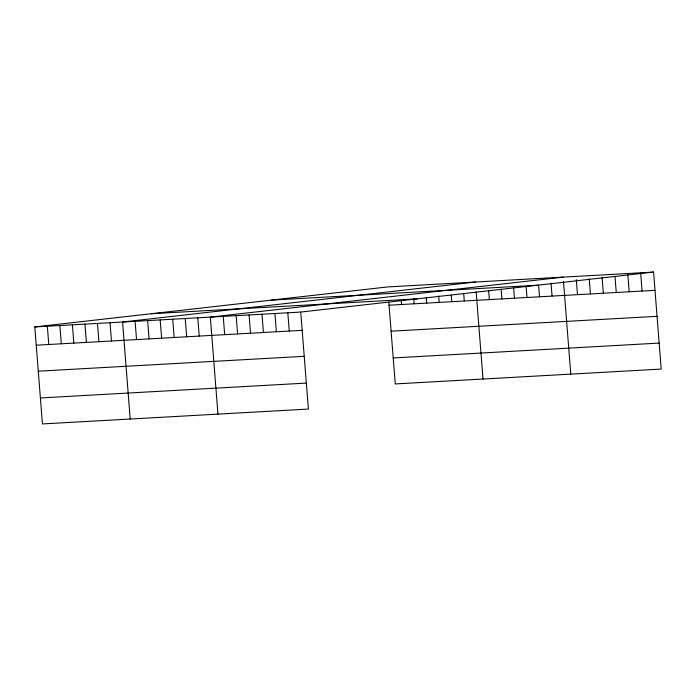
<?xml version="1.0" encoding="UTF-8"?>
<svg xmlns="http://www.w3.org/2000/svg" width="696" height="696" viewBox="0 0 696 696"><rect width="100%" height="100%" fill="white"/><g stroke="black" fill="none" stroke-linecap="round" stroke-linejoin="round"><path stroke-width="1.04" d="M653.57 272.066L300.742 312.06L308.38 409.065L42.43 423.934L34.8 326.929L387.62 286.935L653.57 272.066L661.2 369.071L395.258 383.94L388.803 301.977M475.385 282.028L122.566 322.022L130.196 419.027M563.142 277.121L210.322 317.115L217.961 414.12M271.188 300.133L537.138 285.264M151.232 313.731L417.174 298.862M389.064 305.205L655.006 290.336M34.8 326.929L300.742 312.06M36.236 345.199L302.177 330.33M391.108 331.183L657.05 316.315M38.28 371.185L304.23 356.317M393.214 357.953L659.155 343.084M40.385 397.955L306.336 383.087M640.651 272.788L642.086 291.058M627.818 274.581L629.167 291.781M614.986 276.382L616.256 292.503M602.066 277.104L603.336 293.225M589.234 278.905L590.417 293.947M576.314 279.627L577.497 294.669M563.482 281.419L570.781 374.126M551.032 283.194L552.05 296.096M538.582 284.969L539.504 296.792M526.124 286.743L526.968 297.496M513.587 287.448L514.431 298.192M501.137 289.223L501.894 298.897M488.679 290.998L489.358 299.593M476.142 291.702L483.015 379.033M463.693 293.477L464.284 301.003M451.243 295.252L451.748 301.699M438.706 295.957L439.211 302.403M426.248 297.731L426.674 303.099M413.711 298.427L414.137 303.804M401.261 300.202L401.601 304.5M287.822 312.782L289.266 331.052M274.911 313.505L276.347 331.775M261.992 314.227L263.427 332.497M249.072 314.949L250.516 333.219M236.161 315.671L237.597 333.941M223.242 316.393L224.678 334.663M197.786 317.82L199.221 336.09M185.249 318.524L186.685 336.794M172.712 319.22L174.148 337.49M160.176 319.925L161.611 338.195M147.639 320.621L149.075 338.891M135.102 321.326L136.538 339.596M110.02 322.726L111.464 340.996M97.483 323.431L98.928 341.701M84.947 324.127L86.391 342.397M72.41 324.832L73.846 343.102M59.873 325.528L61.309 343.798M47.337 326.233L48.772 344.503"/></g></svg>
